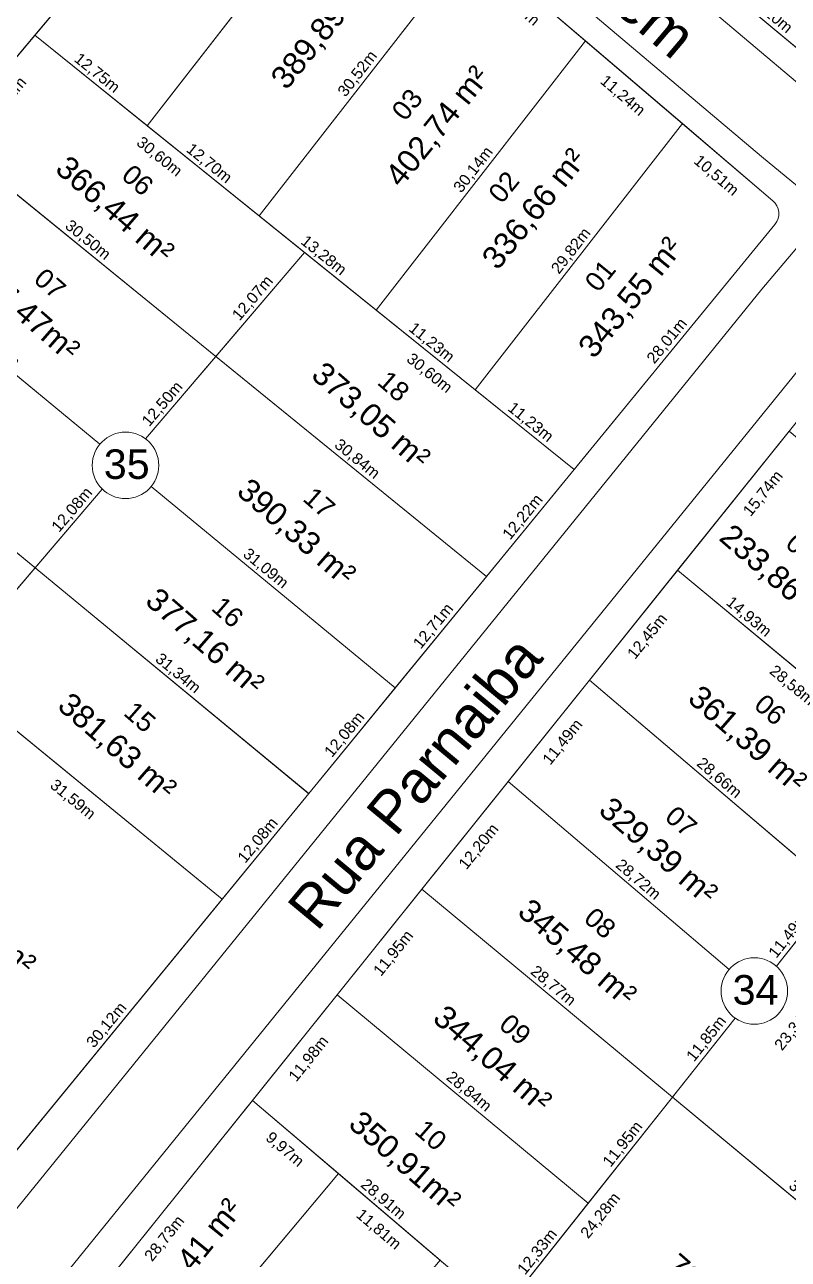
# Model space of a CAD drawing. Header units: metres. Extents: x 3808 to 8215, y 2374 to 6187.
# Drawn here: x 5202.3 to 5269.8, y 3120.1 to 3229.2 of the extents above; entities that cross this region are included whole.
import ezdxf

# ---------------------------------------------------------------- set-up
doc = ezdxf.new("R2010")
doc.units = ezdxf.units.M
for name, color, linetype in [('Areas Lotes', 1, 'Continuous'), ('Calçada', 8, 'Continuous'), ('COTAS', 7, 'Continuous'), ('Lote', 7, 'Continuous'), ('Nome das Ruas', 7, 'Continuous'), ('Nº Lote', 7, 'Continuous'), ('Nº. quadra', 7, 'Continuous'), ('quadras', 7, 'Continuous')]:
    doc.layers.add(name, color=color, linetype=linetype)
doc.styles.add('Arial', font='arial.ttf')
doc.dimstyles.new('Copy(2) of ISO-25', dxfattribs={"dimtxt": 1, "dimasz": 2.5, "dimexe": 1.25, "dimexo": 0.625, "dimgap": 0.2, "dimtad": 1, "dimtoh": 1, "dimlfac": 1, "dimzin": 1, "dimtxsty": 'Arial', "dimblk": 'NONE', "dimcen": 0, "dimse1": 1, "dimse2": 1, "dimsd1": 1, "dimsd2": 1, "dimclrt": 256, "dimaunit": 1, "dimadec": 3, "dimazin": 0, "dimtfac": 1, "dimtmove": 0, "dimatfit": 3, "dimldrblk": 'NONE', "dimfxl": 1, "dimtolj": 1, "dimtzin": 0, "dimarcsym": 0})

# ---------------------------------------------------------------- blocks, each defined once
blk = doc.blocks.new('*D1695')
at = {"layer": 'Defpoints', "color": 0, "linetype": 'Continuous', "transparency": 16777216}
for p in [(5259.1, 3236.66), (5276.07, 3222.51), (5276.07, 3222.51)]:
    blk.add_point(p, dxfattribs=at)
at = {"layer": 'COTAS', "linetype": 'Continuous', "lineweight": 5, "transparency": 16777216, "insert": (5268.1, 3230.2), "char_height": 1, "attachment_point": 5, "rotation": 320.1616, "style": 'Arial'}
blk.add_mtext('\\A1;22,10m', dxfattribs=at)
blk = doc.blocks.new('_None')
blk = doc.blocks.new('*D2411')
at = {"layer": 'Defpoints', "color": 0, "linetype": 'Continuous', "transparency": 16777216}
for p in [(5139.79, 3148.65), (5138.3, 3146.87), (5238.86, 3065.81)]:
    blk.add_point(p, dxfattribs=at)
at = {"layer": 'COTAS', "linetype": 'Continuous', "lineweight": 5, "transparency": 16777216, "insert": (5188.35, 3106.07), "char_height": 1, "attachment_point": 5, "rotation": 320.1004, "style": 'Arial'}
blk.add_mtext('\\A1;129,14m', dxfattribs=at)
blk = doc.blocks.new('*D2423')
at = {"layer": 'Defpoints', "color": 0, "linetype": 'Continuous', "transparency": 16777216}
for p in [(5222.39, 3134.15), (5224.29, 3132.63), (5204.42, 3111.74)]:
    blk.add_point(p, dxfattribs=at)
at = {"layer": 'COTAS', "linetype": 'Continuous', "lineweight": 5, "transparency": 16777216, "insert": (5214.67, 3121.93), "char_height": 1, "attachment_point": 5, "rotation": 51.266, "style": 'Arial'}
blk.add_mtext('\\A1;28,73m', dxfattribs=at)
blk = doc.blocks.new('*D2424')
at = {"layer": 'Defpoints', "color": 0, "linetype": 'Continuous', "transparency": 16777216}
for p in [(5229.89, 3143.5), (5231.79, 3141.98), (5222.39, 3134.15)]:
    blk.add_point(p, dxfattribs=at)
at = {"layer": 'COTAS', "linetype": 'Continuous', "lineweight": 5, "transparency": 16777216, "insert": (5227.41, 3137.81), "char_height": 1, "attachment_point": 5, "rotation": 51.266, "style": 'Arial'}
blk.add_mtext('\\A1;11,98m', dxfattribs=at)
blk = doc.blocks.new('*D2425')
at = {"layer": 'Defpoints', "color": 0, "linetype": 'Continuous', "transparency": 16777216}
for p in [(5237.37, 3152.82), (5239.26, 3151.3), (5229.89, 3143.5)]:
    blk.add_point(p, dxfattribs=at)
at = {"layer": 'COTAS', "linetype": 'Continuous', "lineweight": 5, "transparency": 16777216, "insert": (5234.9, 3147.14), "char_height": 1, "attachment_point": 5, "rotation": 51.266, "style": 'Arial'}
blk.add_mtext('\\A1;11,95m', dxfattribs=at)
blk = doc.blocks.new('*D2426')
at = {"layer": 'Defpoints', "color": 0, "linetype": 'Continuous', "transparency": 16777216}
for p in [(5245, 3162.34), (5246.89, 3160.82), (5237.37, 3152.82)]:
    blk.add_point(p, dxfattribs=at)
at = {"layer": 'COTAS', "linetype": 'Continuous', "lineweight": 5, "transparency": 16777216, "insert": (5242.45, 3156.56), "char_height": 1, "attachment_point": 5, "rotation": 51.266, "style": 'Arial'}
blk.add_mtext('\\A1;12,20m', dxfattribs=at)
blk = doc.blocks.new('*D2427')
at = {"layer": 'Defpoints', "color": 0, "linetype": 'Continuous', "transparency": 16777216}
for p in [(5252.19, 3171.3), (5254.08, 3169.78), (5245, 3162.34)]:
    blk.add_point(p, dxfattribs=at)
at = {"layer": 'COTAS', "linetype": 'Continuous', "lineweight": 5, "transparency": 16777216, "insert": (5249.86, 3165.8), "char_height": 1, "attachment_point": 5, "rotation": 51.266, "style": 'Arial'}
blk.add_mtext('\\A1;11,49m', dxfattribs=at)
blk = doc.blocks.new('*D2428')
at = {"layer": 'Defpoints', "color": 0, "linetype": 'Continuous', "transparency": 16777216}
for p in [(5259.98, 3181.01), (5261.87, 3179.49), (5252.19, 3171.3)]:
    blk.add_point(p, dxfattribs=at)
at = {"layer": 'COTAS', "linetype": 'Continuous', "lineweight": 5, "transparency": 16777216, "insert": (5257.35, 3175.14), "char_height": 1, "attachment_point": 5, "rotation": 51.266, "style": 'Arial'}
blk.add_mtext('\\A1;12,45m', dxfattribs=at)
blk = doc.blocks.new('*D2429')
at = {"layer": 'Defpoints', "color": 0, "linetype": 'Continuous', "transparency": 16777216}
for p in [(5271.22, 3194.91), (5273.12, 3193.39), (5261.38, 3182.64)]:
    blk.add_point(p, dxfattribs=at)
at = {"layer": 'COTAS', "linetype": 'Continuous', "lineweight": 5, "transparency": 16777216, "insert": (5267.57, 3187.76), "char_height": 1, "attachment_point": 5, "rotation": 51.266, "style": 'Arial'}
blk.add_mtext('\\A1;15,74m', dxfattribs=at)
blk = doc.blocks.new('*D2435')
at = {"layer": 'Defpoints', "color": 0, "linetype": 'Continuous', "transparency": 16777216}
for p in [(5229.99, 3127.7), (5229.99, 3127.7), (5210.69, 3104.65)]:
    blk.add_point(p, dxfattribs=at)
at = {"layer": 'COTAS', "linetype": 'Continuous', "lineweight": 5, "transparency": 16777216, "insert": (5219.73, 3116.69), "char_height": 1, "attachment_point": 5, "rotation": 50.0611, "style": 'Arial'}
blk.add_mtext('\\A1;30,06m', dxfattribs=at)
blk = doc.blocks.new('*D2439')
at = {"layer": 'Defpoints', "color": 0, "linetype": 'Continuous', "transparency": 16777216}
for p in [(5222.39, 3134.15), (5229.99, 3127.7), (5228.51, 3125.95)]:
    blk.add_point(p, dxfattribs=at)
at = {"layer": 'COTAS', "linetype": 'Continuous', "lineweight": 5, "transparency": 16777216, "insert": (5225.23, 3129.79), "char_height": 1, "attachment_point": 5, "rotation": 319.6281, "style": 'Arial'}
blk.add_mtext('\\A1;9,97m', dxfattribs=at)
blk = doc.blocks.new('*D2440')
at = {"layer": 'Defpoints', "color": 0, "linetype": 'Continuous', "transparency": 16777216}
for p in [(5229.99, 3127.7), (5238.99, 3120.04), (5237.5, 3118.3)]:
    blk.add_point(p, dxfattribs=at)
at = {"layer": 'COTAS', "linetype": 'Continuous', "lineweight": 5, "transparency": 16777216, "insert": (5233.52, 3122.73), "char_height": 1, "attachment_point": 5, "rotation": 319.6281, "style": 'Arial'}
blk.add_mtext('\\A1;11,81m', dxfattribs=at)
blk = doc.blocks.new('*D2444')
at = {"layer": 'Defpoints', "color": 0, "linetype": 'Continuous', "transparency": 16777216}
for p in [(5222.39, 3134.15), (5244.42, 3115.43), (5244.42, 3115.43)]:
    blk.add_point(p, dxfattribs=at)
at = {"layer": 'COTAS', "linetype": 'Continuous', "lineweight": 5, "transparency": 16777216, "insert": (5233.93, 3125.4), "char_height": 1, "attachment_point": 5, "rotation": 319.6281, "style": 'Arial'}
blk.add_mtext('\\A1;28,91m', dxfattribs=at)
blk = doc.blocks.new('*D2446')
at = {"layer": 'Defpoints', "color": 0, "linetype": 'Continuous', "transparency": 16777216}
for p in [(5259.51, 3134.45), (5261.37, 3132.97), (5244.42, 3115.43)]:
    blk.add_point(p, dxfattribs=at)
at = {"layer": 'COTAS', "linetype": 'Continuous', "lineweight": 5, "transparency": 16777216, "insert": (5253.2, 3123.96), "char_height": 1, "attachment_point": 5, "rotation": 51.5685, "style": 'Arial'}
blk.add_mtext('\\A1;24,28m', dxfattribs=at)
blk = doc.blocks.new('*D2447')
at = {"layer": 'Defpoints', "color": 0, "linetype": 'Continuous', "transparency": 16777216}
for p in [(5252.08, 3125.09), (5252.08, 3125.09), (5244.42, 3115.43)]:
    blk.add_point(p, dxfattribs=at)
at = {"layer": 'COTAS', "linetype": 'Continuous', "lineweight": 5, "transparency": 16777216, "insert": (5247.62, 3120.76), "char_height": 1, "attachment_point": 5, "rotation": 51.5685, "style": 'Arial'}
blk.add_mtext('\\A1;12,33m', dxfattribs=at)
blk = doc.blocks.new('*D2448')
at = {"layer": 'Defpoints', "color": 0, "linetype": 'Continuous', "transparency": 16777216}
for p in [(5259.51, 3134.45), (5259.51, 3134.45), (5252.08, 3125.09)]:
    blk.add_point(p, dxfattribs=at)
at = {"layer": 'COTAS', "linetype": 'Continuous', "lineweight": 5, "transparency": 16777216, "insert": (5255.17, 3130.27), "char_height": 1, "attachment_point": 5, "rotation": 51.5685, "style": 'Arial'}
blk.add_mtext('\\A1;11,95m', dxfattribs=at)
blk = doc.blocks.new('*D2449')
at = {"layer": 'Defpoints', "color": 0, "linetype": 'Continuous', "transparency": 16777216}
for p in [(5266.87, 3143.73), (5266.87, 3143.73), (5259.51, 3134.45)]:
    blk.add_point(p, dxfattribs=at)
at = {"layer": 'COTAS', "linetype": 'Continuous', "lineweight": 5, "transparency": 16777216, "insert": (5262.56, 3139.59), "char_height": 1, "attachment_point": 5, "rotation": 51.5685, "style": 'Arial'}
blk.add_mtext('\\A1;11,85m', dxfattribs=at)
blk = doc.blocks.new('*D2450')
at = {"layer": 'Defpoints', "color": 0, "linetype": 'Continuous', "transparency": 16777216}
for p in [(5274.02, 3152.73), (5274.02, 3152.73), (5266.87, 3143.73)]:
    blk.add_point(p, dxfattribs=at)
at = {"layer": 'COTAS', "linetype": 'Continuous', "lineweight": 5, "transparency": 16777216, "insert": (5269.82, 3148.73), "char_height": 1, "attachment_point": 5, "rotation": 51.5685, "style": 'Arial'}
blk.add_mtext('\\A1;11,49m', dxfattribs=at)
blk = doc.blocks.new('*D2452')
at = {"layer": 'Defpoints', "color": 0, "linetype": 'Continuous', "transparency": 16777216}
for p in [(5229.89, 3143.5), (5252.08, 3125.09), (5252.08, 3125.09)]:
    blk.add_point(p, dxfattribs=at)
at = {"layer": 'COTAS', "linetype": 'Continuous', "lineweight": 5, "transparency": 16777216, "insert": (5241.5, 3134.91), "char_height": 1, "attachment_point": 5, "rotation": 320.3133, "style": 'Arial'}
blk.add_mtext('\\A1;28,84m', dxfattribs=at)
blk = doc.blocks.new('*D2453')
at = {"layer": 'Defpoints', "color": 0, "linetype": 'Continuous', "transparency": 16777216}
for p in [(5237.37, 3152.82), (5259.51, 3134.45), (5259.51, 3134.45)]:
    blk.add_point(p, dxfattribs=at)
at = {"layer": 'COTAS', "linetype": 'Continuous', "lineweight": 5, "transparency": 16777216, "insert": (5248.95, 3144.25), "char_height": 1, "attachment_point": 5, "rotation": 320.3133, "style": 'Arial'}
blk.add_mtext('\\A1;28,77m', dxfattribs=at)
blk = doc.blocks.new('*D2454')
at = {"layer": 'Defpoints', "color": 0, "linetype": 'Continuous', "transparency": 16777216}
for p in [(5259.51, 3134.45), (5283, 3114.96), (5283, 3114.96)]:
    blk.add_point(p, dxfattribs=at)
at = {"layer": 'COTAS', "linetype": 'Continuous', "lineweight": 5, "transparency": 16777216, "insert": (5271.77, 3125.32), "char_height": 1, "attachment_point": 5, "rotation": 320.3133, "style": 'Arial'}
blk.add_mtext('\\A1;30,52m', dxfattribs=at)
blk = doc.blocks.new('*D2455')
at = {"layer": 'Defpoints', "color": 0, "linetype": 'Continuous', "transparency": 16777216}
for p in [(5245, 3162.34), (5266.87, 3143.73), (5266.87, 3143.73)]:
    blk.add_point(p, dxfattribs=at)
at = {"layer": 'COTAS', "linetype": 'Continuous', "lineweight": 5, "transparency": 16777216, "insert": (5256.46, 3153.64), "char_height": 1, "attachment_point": 5, "rotation": 319.6153, "style": 'Arial'}
blk.add_mtext('\\A1;28,72m', dxfattribs=at)
blk = doc.blocks.new('*D2456')
at = {"layer": 'Defpoints', "color": 0, "linetype": 'Continuous', "transparency": 16777216}
for p in [(5252.19, 3171.3), (5274.02, 3152.73), (5274.02, 3152.73)]:
    blk.add_point(p, dxfattribs=at)
at = {"layer": 'COTAS', "linetype": 'Continuous', "lineweight": 5, "transparency": 16777216, "insert": (5263.62, 3162.62), "char_height": 1, "attachment_point": 5, "rotation": 319.6153, "style": 'Arial'}
blk.add_mtext('\\A1;28,66m', dxfattribs=at)
blk = doc.blocks.new('*D2458')
at = {"layer": 'Defpoints', "color": 0, "linetype": 'Continuous', "transparency": 16777216}
for p in [(5276.2, 3150.81), (5278.22, 3149.21), (5261.7, 3132.53)]:
    blk.add_point(p, dxfattribs=at)
at = {"layer": 'COTAS', "linetype": 'Continuous', "lineweight": 5, "transparency": 16777216, "insert": (5270.34, 3140.57), "char_height": 1, "attachment_point": 5, "rotation": 51.5685, "style": 'Arial'}
blk.add_mtext('\\A1;23,34m', dxfattribs=at)
blk = doc.blocks.new('*D2459')
at = {"layer": 'Defpoints', "color": 0, "linetype": 'Continuous', "transparency": 16777216}
for p in [(5259.98, 3181.01), (5281.98, 3162.76), (5280.55, 3161.05)]:
    blk.add_point(p, dxfattribs=at)
at = {"layer": 'COTAS', "linetype": 'Continuous', "lineweight": 5, "transparency": 16777216, "insert": (5270.07, 3170.79), "char_height": 1, "attachment_point": 5, "rotation": 320.3291, "style": 'Arial'}
blk.add_mtext('\\A1;28,58m', dxfattribs=at)
blk = doc.blocks.new('*D2461')
at = {"layer": 'Defpoints', "color": 0, "linetype": 'Continuous', "transparency": 16777216}
for p in [(5259.98, 3181.01), (5271.47, 3171.48), (5271.47, 3171.48)]:
    blk.add_point(p, dxfattribs=at)
at = {"layer": 'COTAS', "linetype": 'Continuous', "lineweight": 5, "transparency": 16777216, "insert": (5266.24, 3176.86), "char_height": 1, "attachment_point": 5, "rotation": 320.3291, "style": 'Arial'}
blk.add_mtext('\\A1;14,93m', dxfattribs=at)
blk = doc.blocks.new('*D2475')
at = {"layer": 'Defpoints', "color": 0, "linetype": 'Continuous', "transparency": 16777216}
for p in [(5219.71, 3151.93), (5219.71, 3151.93), (5200.62, 3128.64)]:
    blk.add_point(p, dxfattribs=at)
at = {"layer": 'COTAS', "linetype": 'Continuous', "lineweight": 5, "transparency": 16777216, "insert": (5209.55, 3140.79), "char_height": 1, "attachment_point": 5, "rotation": 50.6648, "style": 'Arial'}
blk.add_mtext('\\A1;30,12m', dxfattribs=at)
blk = doc.blocks.new('*D2476')
at = {"layer": 'Defpoints', "color": 0, "linetype": 'Continuous', "transparency": 16777216}
for p in [(5227.37, 3161.28), (5227.39, 3161.26), (5219.71, 3151.93)]:
    blk.add_point(p, dxfattribs=at)
at = {"layer": 'COTAS', "linetype": 'Continuous', "lineweight": 5, "transparency": 16777216, "insert": (5222.92, 3157.11), "char_height": 1, "attachment_point": 5, "rotation": 50.6648, "style": 'Arial'}
blk.add_mtext('\\A1;12,08m', dxfattribs=at)
blk = doc.blocks.new('*D2477')
at = {"layer": 'Defpoints', "color": 0, "linetype": 'Continuous', "transparency": 16777216}
for p in [(5235.03, 3170.62), (5235.03, 3170.62), (5227.39, 3161.26)]:
    blk.add_point(p, dxfattribs=at)
at = {"layer": 'COTAS', "linetype": 'Continuous', "lineweight": 5, "transparency": 16777216, "insert": (5230.58, 3166.46), "char_height": 1, "attachment_point": 5, "rotation": 50.6648, "style": 'Arial'}
blk.add_mtext('\\A1;12,08m', dxfattribs=at)
blk = doc.blocks.new('*D2478')
at = {"layer": 'Defpoints', "color": 0, "linetype": 'Continuous', "transparency": 16777216}
for p in [(5243.08, 3180.45), (5243.08, 3180.45), (5235.03, 3170.62)]:
    blk.add_point(p, dxfattribs=at)
at = {"layer": 'COTAS', "linetype": 'Continuous', "lineweight": 5, "transparency": 16777216, "insert": (5238.43, 3176.04), "char_height": 1, "attachment_point": 5, "rotation": 50.6648, "style": 'Arial'}
blk.add_mtext('\\A1;12,71m', dxfattribs=at)
blk = doc.blocks.new('*D2479')
at = {"layer": 'Defpoints', "color": 0, "linetype": 'Continuous', "transparency": 16777216}
for p in [(5250.83, 3189.9), (5250.83, 3189.9), (5243.08, 3180.45)]:
    blk.add_point(p, dxfattribs=at)
at = {"layer": 'COTAS', "linetype": 'Continuous', "lineweight": 5, "transparency": 16777216, "insert": (5246.33, 3185.68), "char_height": 1, "attachment_point": 5, "rotation": 50.6648, "style": 'Arial'}
blk.add_mtext('\\A1;12,22m', dxfattribs=at)
blk = doc.blocks.new('*D2480')
at = {"layer": 'Defpoints', "color": 0, "linetype": 'Continuous', "transparency": 16777216}
for p in [(5268.58, 3211.56), (5268.58, 3211.56), (5250.83, 3189.9)]:
    blk.add_point(p, dxfattribs=at)
at = {"layer": 'COTAS', "linetype": 'Continuous', "lineweight": 5, "transparency": 16777216, "insert": (5259.08, 3201.24), "char_height": 1, "attachment_point": 5, "rotation": 50.6648, "style": 'Arial'}
blk.add_mtext('\\A1;28,01m', dxfattribs=at)
blk = doc.blocks.new('*D2486')
at = {"layer": 'Defpoints', "color": 0, "linetype": 'Continuous', "transparency": 16777216}
for p in [(5203.16, 3228.27), (5205.13, 3226.62), (5195.49, 3219.14)]:
    blk.add_point(p, dxfattribs=at)
at = {"layer": 'COTAS', "linetype": 'Continuous', "lineweight": 5, "transparency": 16777216, "insert": (5200.68, 3222.57), "char_height": 1, "attachment_point": 5, "rotation": 49.959, "style": 'Arial'}
blk.add_mtext('\\A1;11,92m', dxfattribs=at)
blk = doc.blocks.new('*D2487')
at = {"layer": 'Defpoints', "color": 0, "linetype": 'Continuous', "transparency": 16777216}
for p in [(5222.27, 3251.02), (5224.24, 3249.36), (5203.16, 3228.27)]:
    blk.add_point(p, dxfattribs=at)
at = {"layer": 'COTAS', "linetype": 'Continuous', "lineweight": 5, "transparency": 16777216, "insert": (5214.07, 3238.5), "char_height": 1, "attachment_point": 5, "rotation": 49.959, "style": 'Arial'}
blk.add_mtext('\\A1;29,71m', dxfattribs=at)
blk = doc.blocks.new('*D2490')
at = {"layer": 'Defpoints', "color": 0, "linetype": 'Continuous', "transparency": 16777216}
for p in [(5241.74, 3236.4), (5251.85, 3227.77), (5250.29, 3225.95)]:
    blk.add_point(p, dxfattribs=at)
at = {"layer": 'COTAS', "linetype": 'Continuous', "lineweight": 5, "transparency": 16777216, "insert": (5245.76, 3230.87), "char_height": 1, "attachment_point": 5, "rotation": 319.5321, "style": 'Arial'}
blk.add_mtext('\\A1;13,29m', dxfattribs=at)
blk = doc.blocks.new('*D2491')
at = {"layer": 'Defpoints', "color": 0, "linetype": 'Continuous', "transparency": 16777216}
for p in [(5251.85, 3227.77), (5260.4, 3220.48), (5258.84, 3218.66)]:
    blk.add_point(p, dxfattribs=at)
at = {"layer": 'COTAS', "linetype": 'Continuous', "lineweight": 5, "transparency": 16777216, "insert": (5255.09, 3222.91), "char_height": 1, "attachment_point": 5, "rotation": 319.5321, "style": 'Arial'}
blk.add_mtext('\\A1;11,24m', dxfattribs=at)
blk = doc.blocks.new('*D2492')
at = {"layer": 'Defpoints', "color": 0, "linetype": 'Continuous', "transparency": 16777216}
for p in [(5260.4, 3220.48), (5268.39, 3213.66), (5266.84, 3211.83)]:
    blk.add_point(p, dxfattribs=at)
at = {"layer": 'COTAS', "linetype": 'Continuous', "lineweight": 5, "transparency": 16777216, "insert": (5263.36, 3215.85), "char_height": 1, "attachment_point": 5, "rotation": 319.5321, "style": 'Arial'}
blk.add_mtext('\\A1;10,51m', dxfattribs=at)
blk = doc.blocks.new('*D2499')
at = {"layer": 'Defpoints', "color": 0, "linetype": 'Continuous', "transparency": 16777216}
for p in [(5195.27, 3171.95), (5219.71, 3151.93), (5218.2, 3150.09)]:
    blk.add_point(p, dxfattribs=at)
at = {"layer": 'COTAS', "linetype": 'Continuous', "lineweight": 5, "transparency": 16777216, "insert": (5206.49, 3160.71), "char_height": 1, "attachment_point": 5, "rotation": 320.6865, "style": 'Arial'}
blk.add_mtext('\\A1;31,59m', dxfattribs=at)
blk = doc.blocks.new('*D2502')
at = {"layer": 'Defpoints', "color": 0, "linetype": 'Continuous', "transparency": 16777216}
for p in [(5203.18, 3181.21), (5203.18, 3181.21), (5195.27, 3171.95)]:
    blk.add_point(p, dxfattribs=at)
at = {"layer": 'COTAS', "linetype": 'Continuous', "lineweight": 5, "transparency": 16777216, "insert": (5198.62, 3177.1), "char_height": 1, "attachment_point": 5, "rotation": 49.5003, "style": 'Arial'}
blk.add_mtext('\\A1;12,18m', dxfattribs=at)
blk = doc.blocks.new('*D2503')
at = {"layer": 'Defpoints', "color": 0, "linetype": 'Continuous', "transparency": 16777216}
for p in [(5211.03, 3190.4), (5211.03, 3190.4), (5203.18, 3181.21)]:
    blk.add_point(p, dxfattribs=at)
at = {"layer": 'COTAS', "linetype": 'Continuous', "lineweight": 5, "transparency": 16777216, "insert": (5206.5, 3186.32), "char_height": 1, "attachment_point": 5, "rotation": 49.5003, "style": 'Arial'}
blk.add_mtext('\\A1;12,08m', dxfattribs=at)
blk = doc.blocks.new('*D2504')
at = {"layer": 'Defpoints', "color": 0, "linetype": 'Continuous', "transparency": 16777216}
for p in [(5219.15, 3199.91), (5219.15, 3199.91), (5211.03, 3190.4)]:
    blk.add_point(p, dxfattribs=at)
at = {"layer": 'COTAS', "linetype": 'Continuous', "lineweight": 5, "transparency": 16777216, "insert": (5214.48, 3195.67), "char_height": 1, "attachment_point": 5, "rotation": 49.5003, "style": 'Arial'}
blk.add_mtext('\\A1;12,50m', dxfattribs=at)
blk = doc.blocks.new('*D2505')
at = {"layer": 'Defpoints', "color": 0, "linetype": 'Continuous', "transparency": 16777216}
for p in [(5226.99, 3209.09), (5226.99, 3209.09), (5219.15, 3199.91)]:
    blk.add_point(p, dxfattribs=at)
at = {"layer": 'COTAS', "linetype": 'Continuous', "lineweight": 5, "transparency": 16777216, "insert": (5222.46, 3205.02), "char_height": 1, "attachment_point": 5, "rotation": 49.5003, "style": 'Arial'}
blk.add_mtext('\\A1;12,07m', dxfattribs=at)
blk = doc.blocks.new('*D2506')
at = {"layer": 'Defpoints', "color": 0, "linetype": 'Continuous', "transparency": 16777216}
for p in [(5179.8, 3200.48), (5203.18, 3181.21), (5203.18, 3181.21)]:
    blk.add_point(p, dxfattribs=at)
at = {"layer": 'COTAS', "linetype": 'Continuous', "lineweight": 5, "transparency": 16777216, "insert": (5192, 3191.46), "char_height": 1, "attachment_point": 5, "rotation": 320.5069, "style": 'Arial'}
blk.add_mtext('\\A1;30,30m', dxfattribs=at)
blk = doc.blocks.new('*D2507')
at = {"layer": 'Defpoints', "color": 0, "linetype": 'Continuous', "transparency": 16777216}
for p in [(5203.18, 3181.21), (5227.37, 3161.28), (5227.37, 3161.28)]:
    blk.add_point(p, dxfattribs=at)
at = {"layer": 'COTAS', "linetype": 'Continuous', "lineweight": 5, "transparency": 16777216, "insert": (5215.79, 3171.86), "char_height": 1, "attachment_point": 5, "rotation": 320.5069, "style": 'Arial'}
blk.add_mtext('\\A1;31,34m', dxfattribs=at)
blk = doc.blocks.new('*D2508')
at = {"layer": 'Defpoints', "color": 0, "linetype": 'Continuous', "transparency": 16777216}
for p in [(5187.58, 3209.73), (5211.03, 3190.4), (5211.03, 3190.4)]:
    blk.add_point(p, dxfattribs=at)
at = {"layer": 'COTAS', "linetype": 'Continuous', "lineweight": 5, "transparency": 16777216, "insert": (5199.81, 3200.68), "char_height": 1, "attachment_point": 5, "rotation": 320.5069, "style": 'Arial'}
blk.add_mtext('\\A1;30,39m', dxfattribs=at)
blk = doc.blocks.new('*D2509')
at = {"layer": 'Defpoints', "color": 0, "linetype": 'Continuous', "transparency": 16777216}
for p in [(5211.03, 3190.4), (5235.03, 3170.62), (5235.03, 3170.62)]:
    blk.add_point(p, dxfattribs=at)
at = {"layer": 'COTAS', "linetype": 'Continuous', "lineweight": 5, "transparency": 16777216, "insert": (5223.54, 3181.13), "char_height": 1, "attachment_point": 5, "rotation": 320.5069, "style": 'Arial'}
blk.add_mtext('\\A1;31,09m', dxfattribs=at)
blk = doc.blocks.new('*D2510')
at = {"layer": 'Defpoints', "color": 0, "linetype": 'Continuous', "transparency": 16777216}
for p in [(5195.49, 3219.14), (5219.15, 3199.91), (5219.15, 3199.91)]:
    blk.add_point(p, dxfattribs=at)
at = {"layer": 'COTAS', "linetype": 'Continuous', "lineweight": 5, "transparency": 16777216, "insert": (5207.82, 3210.15), "char_height": 1, "attachment_point": 5, "rotation": 320.8914, "style": 'Arial'}
blk.add_mtext('\\A1;30,50m', dxfattribs=at)
blk = doc.blocks.new('*D2511')
at = {"layer": 'Defpoints', "color": 0, "linetype": 'Continuous', "transparency": 16777216}
for p in [(5219.15, 3199.91), (5243.08, 3180.45), (5243.08, 3180.45)]:
    blk.add_point(p, dxfattribs=at)
at = {"layer": 'COTAS', "linetype": 'Continuous', "lineweight": 5, "transparency": 16777216, "insert": (5231.62, 3190.8), "char_height": 1, "attachment_point": 5, "rotation": 320.8914, "style": 'Arial'}
blk.add_mtext('\\A1;30,84m', dxfattribs=at)
blk = doc.blocks.new('*D2512')
at = {"layer": 'Defpoints', "color": 0, "linetype": 'Continuous', "transparency": 16777216}
for p in [(5203.16, 3228.27), (5226.99, 3209.09), (5225.55, 3207.3)]:
    blk.add_point(p, dxfattribs=at)
at = {"layer": 'COTAS', "linetype": 'Continuous', "lineweight": 5, "transparency": 16777216, "insert": (5214.14, 3217.51), "char_height": 1, "attachment_point": 5, "rotation": 321.1684, "style": 'Arial'}
blk.add_mtext('\\A1;30,60m', dxfattribs=at)
blk = doc.blocks.new('*D2513')
at = {"layer": 'Defpoints', "color": 0, "linetype": 'Continuous', "transparency": 16777216}
for p in [(5226.99, 3209.09), (5250.83, 3189.9), (5249.42, 3188.16)]:
    blk.add_point(p, dxfattribs=at)
at = {"layer": 'COTAS', "linetype": 'Continuous', "lineweight": 5, "transparency": 16777216, "insert": (5238.01, 3198.38), "char_height": 1, "attachment_point": 5, "rotation": 321.1684, "style": 'Arial'}
blk.add_mtext('\\A1;30,60m', dxfattribs=at)
blk = doc.blocks.new('*D2514')
at = {"layer": 'Defpoints', "color": 0, "linetype": 'Continuous', "transparency": 16777216}
for p in [(5222.98, 3212.31), (5233.33, 3203.99), (5233.33, 3203.99)]:
    blk.add_point(p, dxfattribs=at)
at = {"layer": 'COTAS', "linetype": 'Continuous', "lineweight": 5, "transparency": 16777216, "insert": (5228.66, 3208.78), "char_height": 1, "attachment_point": 5, "rotation": 321.1684, "style": 'Arial'}
blk.add_mtext('\\A1;13,28m', dxfattribs=at)
blk = doc.blocks.new('*D2515')
at = {"layer": 'Defpoints', "color": 0, "linetype": 'Continuous', "transparency": 16777216}
for p in [(5233.33, 3203.99), (5242.08, 3196.95), (5242.08, 3196.95)]:
    blk.add_point(p, dxfattribs=at)
at = {"layer": 'COTAS', "linetype": 'Continuous', "lineweight": 5, "transparency": 16777216, "insert": (5238.2, 3201.09), "char_height": 1, "attachment_point": 5, "rotation": 321.1684, "style": 'Arial'}
blk.add_mtext('\\A1;11,23m', dxfattribs=at)
blk = doc.blocks.new('*D2516')
at = {"layer": 'Defpoints', "color": 0, "linetype": 'Continuous', "transparency": 16777216}
for p in [(5242.08, 3196.95), (5250.83, 3189.9), (5250.83, 3189.9)]:
    blk.add_point(p, dxfattribs=at)
at = {"layer": 'COTAS', "linetype": 'Continuous', "lineweight": 5, "transparency": 16777216, "insert": (5246.95, 3194.05), "char_height": 1, "attachment_point": 5, "rotation": 321.1684, "style": 'Arial'}
blk.add_mtext('\\A1;11,23m', dxfattribs=at)
blk = doc.blocks.new('*D2517')
at = {"layer": 'Defpoints', "color": 0, "linetype": 'Continuous', "transparency": 16777216}
for p in [(5203.16, 3228.27), (5213.09, 3220.28), (5213.09, 3220.28)]:
    blk.add_point(p, dxfattribs=at)
at = {"layer": 'COTAS', "linetype": 'Continuous', "lineweight": 5, "transparency": 16777216, "insert": (5208.63, 3224.9), "char_height": 1, "attachment_point": 5, "rotation": 321.1684, "style": 'Arial'}
blk.add_mtext('\\A1;12,75m', dxfattribs=at)
blk = doc.blocks.new('*D2518')
at = {"layer": 'Defpoints', "color": 0, "linetype": 'Continuous', "transparency": 16777216}
for p in [(5213.09, 3220.28), (5222.98, 3212.31), (5222.98, 3212.31)]:
    blk.add_point(p, dxfattribs=at)
at = {"layer": 'COTAS', "linetype": 'Continuous', "lineweight": 5, "transparency": 16777216, "insert": (5218.54, 3216.92), "char_height": 1, "attachment_point": 5, "rotation": 321.1684, "style": 'Arial'}
blk.add_mtext('\\A1;12,70m', dxfattribs=at)
blk = doc.blocks.new('*D2519')
at = {"layer": 'Defpoints', "color": 0, "linetype": 'Continuous', "transparency": 16777216}
for p in [(5232.07, 3244.65), (5232.07, 3244.65), (5213.09, 3220.28)]:
    blk.add_point(p, dxfattribs=at)
at = {"layer": 'COTAS', "linetype": 'Continuous', "lineweight": 5, "transparency": 16777216, "insert": (5221.95, 3232.95), "char_height": 1, "attachment_point": 5, "rotation": 52.0931, "style": 'Arial'}
blk.add_mtext('\\A1;30,89m', dxfattribs=at)
blk = doc.blocks.new('*D2520')
at = {"layer": 'Defpoints', "color": 0, "linetype": 'Continuous', "transparency": 16777216}
for p in [(5241.74, 3236.4), (5241.74, 3236.4), (5222.98, 3212.31)]:
    blk.add_point(p, dxfattribs=at)
at = {"layer": 'COTAS', "linetype": 'Continuous', "lineweight": 5, "transparency": 16777216, "insert": (5231.73, 3224.85), "char_height": 1, "attachment_point": 5, "rotation": 52.0931, "style": 'Arial'}
blk.add_mtext('\\A1;30,52m', dxfattribs=at)
blk = doc.blocks.new('*D2521')
at = {"layer": 'Defpoints', "color": 0, "linetype": 'Continuous', "transparency": 16777216}
for p in [(5251.85, 3227.77), (5251.85, 3227.77), (5233.33, 3203.99)]:
    blk.add_point(p, dxfattribs=at)
at = {"layer": 'COTAS', "linetype": 'Continuous', "lineweight": 5, "transparency": 16777216, "insert": (5241.96, 3216.37), "char_height": 1, "attachment_point": 5, "rotation": 52.0931, "style": 'Arial'}
blk.add_mtext('\\A1;30,14m', dxfattribs=at)
blk = doc.blocks.new('*D2522')
at = {"layer": 'Defpoints', "color": 0, "linetype": 'Continuous', "transparency": 16777216}
for p in [(5260.4, 3220.48), (5260.4, 3220.48), (5242.08, 3196.95)]:
    blk.add_point(p, dxfattribs=at)
at = {"layer": 'COTAS', "linetype": 'Continuous', "lineweight": 5, "transparency": 16777216, "insert": (5250.6, 3209.2), "char_height": 1, "attachment_point": 5, "rotation": 52.0931, "style": 'Arial'}
blk.add_mtext('\\A1;29,82m', dxfattribs=at)

msp = doc.modelspace()

# ---------------------------------------------------------------- linework, layer by layer
at = {"layer": 'Calçada', "linetype": 'Continuous', "lineweight": 5}
for p, q in [((5228.053, 3250.773), (5267.399, 3217.578)), ((5267.399, 3217.578), (5272.069, 3213.708)), ((5272.259, 3211.587), (5267.433, 3205.856)), ((5267.433, 3205.856), (5195.081, 3116.619))]:
    msp.add_line(p, q, dxfattribs=at)
at = {"layer": 'Calçada', "linetype": 'Continuous', "lineweight": 5, "flags": 128}
for points in [[(5307.37, 3354.102, -0.4177746), (5309.494, 3354.31), (5357.138, 3314.65, -0.4170097), (5357.322, 3312.526), (5352.112, 3306.387), (5283.181, 3224.557), (5278.701, 3219.236, -0.4118765), (5276.596, 3219.048), (5271.889, 3222.948), (5232.476, 3256.2), (5229.187, 3258.789, -0.4300369), (5228.988, 3260.957), (5232.906, 3265.419), (5302.681, 3348.328), (5307.37, 3354.102)], [(5246.766, 3071.964, 0.4101791), (5248.865, 3072.155), (5253.782, 3077.971), (5321.811, 3157.875), (5327.481, 3164.886, 0.3941327), (5327.336, 3166.927), (5323.517, 3170.479), (5284.909, 3203.069), (5279.769, 3207.328, 0.4118765), (5277.665, 3207.139), (5272.829, 3201.397), (5200.41, 3112.077, 0.4091985), (5200.611, 3109.984), (5204.779, 3106.484), (5246.766, 3071.964)]]:
    msp.add_lwpolyline(points, format="xyb", dxfattribs=at)
at = {"layer": 'Lote', "linetype": 'Continuous', "lineweight": 5}
for p, q in [((5213.09, 3220.278), (5232.065, 3244.647)), ((5222.983, 3212.314), (5241.735, 3236.397)), ((5203.159, 3228.271), (5250.827, 3189.902)), ((5233.327, 3203.988), (5251.847, 3227.771)), ((5242.076, 3196.946), (5260.398, 3220.476)), ((5243.082, 3180.452), (5195.488, 3219.142)), ((5208.915, 3192.142), (5187.576, 3209.727)), ((5212.937, 3192.63), (5226.993, 3209.087)), ((5227.392, 3161.257), (5179.803, 3200.477)), ((5219.711, 3151.934), (5171.907, 3191.08)), ((5195.272, 3171.946), (5209.13, 3188.172)), ((5235.026, 3170.622), (5213.448, 3188.405)), ((5306.457, 3142.464), (5259.979, 3181.011)), ((5297.892, 3132.42), (5252.188, 3171.297)), ((5268.701, 3146.031), (5281.979, 3162.765)), ((5264.519, 3145.734), (5245, 3162.336)), ((5282.999, 3114.956), (5237.368, 3152.822)), ((5252.084, 3125.089), (5229.894, 3143.503)), ((5244.419, 3115.429), (5265.054, 3141.435)), ((5267.017, 3096.215), (5222.395, 3134.154)), ((5210.693, 3104.647), (5229.991, 3127.695))]:
    msp.add_line(p, q, dxfattribs=at)
at = {"layer": 'Lote', "linetype": 'Continuous', "lineweight": 5, "flags": 128}
for points in [[(5259.101, 3236.663), (5276.071, 3222.505, 0.4118787), (5278.176, 3222.687), (5296.719, 3244.555), (5278.208, 3260.373)], [(5232.065, 3244.647), (5224.393, 3251.192, 0.4163972), (5222.272, 3251.016), (5203.159, 3228.271), (5213.09, 3220.278)], [(5242.076, 3196.946), (5250.827, 3189.902), (5268.579, 3211.564, 0.4084353), (5268.392, 3213.656), (5260.398, 3220.476)], [(5229.991, 3127.695), (5222.395, 3134.154), (5204.416, 3111.741, 0.4102379), (5204.632, 3109.645), (5210.693, 3104.647)]]:
    msp.add_lwpolyline(points, format="xyb", close=True, dxfattribs=at)
for points in [[(5241.735, 3236.397), (5232.065, 3244.647), (5213.09, 3220.278), (5222.983, 3212.314)], [(5251.847, 3227.771), (5241.735, 3236.397), (5222.983, 3212.314), (5233.327, 3203.988)], [(5219.151, 3199.905), (5226.993, 3209.087), (5203.159, 3228.271), (5195.488, 3219.142)], [(5233.327, 3203.988), (5242.076, 3196.946), (5260.398, 3220.476), (5251.847, 3227.771)], [(5226.993, 3209.087), (5219.151, 3199.905), (5243.082, 3180.452), (5250.827, 3189.902)], [(5195.272, 3171.946), (5203.183, 3181.209), (5179.803, 3200.477), (5171.907, 3191.08)], [(5281.219, 3183.758), (5269.825, 3193.285), (5259.979, 3181.011), (5271.474, 3171.477)], [(5219.711, 3151.934), (5227.368, 3161.277), (5203.183, 3181.209), (5195.272, 3171.946)], [(5259.979, 3181.011), (5252.188, 3171.297), (5274.016, 3152.729), (5281.979, 3162.765)], [(5200.619, 3128.637), (5219.711, 3151.934), (5195.272, 3171.946), (5177.051, 3148.546)], [(5252.084, 3125.089), (5259.51, 3134.448), (5237.368, 3152.822), (5229.894, 3143.503)], [(5229.894, 3143.503), (5222.395, 3134.154), (5244.419, 3115.429), (5252.084, 3125.089)], [(5244.419, 3115.429), (5267.017, 3096.215), (5282.999, 3114.956), (5259.51, 3134.448)], [(5238.99, 3120.044), (5229.991, 3127.695), (5210.693, 3104.647), (5219.805, 3097.131)]]:
    msp.add_lwpolyline(points, close=True, dxfattribs=at)
for points in [[(5212.937, 3192.63), (5219.151, 3199.905), (5195.488, 3219.142), (5187.576, 3209.727), (5208.915, 3192.142)], [(5208.915, 3192.142), (5187.576, 3209.727), (5179.803, 3200.477), (5203.183, 3181.209), (5209.13, 3188.172)], [(5213.448, 3188.405), (5235.026, 3170.622), (5243.082, 3180.452), (5219.151, 3199.905), (5212.937, 3192.63)], [(5209.13, 3188.172), (5203.183, 3181.209), (5227.368, 3161.277), (5235.026, 3170.622), (5213.448, 3188.405)], [(5268.701, 3146.031), (5274.016, 3152.729), (5252.188, 3171.297), (5245, 3162.336), (5264.519, 3145.734)], [(5264.519, 3145.734), (5245, 3162.336), (5237.368, 3152.822), (5259.51, 3134.448), (5265.054, 3141.435)], [(5265.054, 3141.435), (5259.51, 3134.448), (5282.999, 3114.956), (5297.892, 3132.42), (5274.016, 3152.729), (5268.701, 3146.031)]]:
    msp.add_lwpolyline(points, dxfattribs=at)
at = {"layer": 'Nº. quadra', "lineweight": 5}
for centre, start, end in [((5211.182, 3190.275), 0, 180), ((5211.182, 3190.275), 180, 0), ((5266.756, 3143.829), 0, 180), ((5266.756, 3143.829), 180, 0)]:
    msp.add_arc(centre, 2.937, start, end, dxfattribs=at)
at = {"layer": 'quadras', "linetype": 'Continuous', "lineweight": 5}
for p, q in [((5276.071, 3222.505), (5232.442, 3258.905)), ((5222.272, 3251.016), (5146.156, 3160.436)), ((5268.392, 3213.656), (5224.393, 3251.192)), ((5193.87, 3120.401), (5268.579, 3211.564)), ((5278.179, 3203.7), (5204.416, 3111.741))]:
    msp.add_line(p, q, dxfattribs=at)
msp.add_arc((5267.419, 3212.515), 1.5, 320.66477, 49.53212, dxfattribs=at)

# ---------------------------------------------------------------- texts
at = {"layer": 'Areas Lotes', "color": 1, "lineweight": 5, "style": 'Arial'}
for s, rotation, p in [('389,89 m²', 50.94257, (5225.406, 3223.351)), ('402,74 m²', 50.94257, (5235.517, 3214.725)), ('336,66 m²', 50.94257, (5244.068, 3207.43)), ('366,44 m²', 318.90341, (5204.853, 3216.295)), ('343,55 m²', 50.94257, (5252.583, 3199.602)), ('377,47m²', 318.90341, (5197.096, 3207.139)), ('373,05 m²', 318.90341, (5227.478, 3198.083)), ('390,33 m²', 318.90341, (5220.893, 3187.794)), ('233,86 m²', 318.90341, (5263.532, 3183.745)), ('377,16 m²', 318.90341, (5212.806, 3178.125)), ('381,63 m²', 318.90341, (5205.052, 3168.858)), ('361,39 m²', 318.90341, (5260.756, 3169.503)), ('329,39 m²', 318.90341, (5252.879, 3159.628)), ('932,83 m²', 318.90341, (5192.629, 3153.4)), ('345,48 m²', 318.90341, (5245.714, 3150.648)), ('344,04 m²', 318.90341, (5238.216, 3141.25)), ('350,91m²', 318.90341, (5230.765, 3131.911)), ('290,41 m²', 50.94257, (5213.662, 3114.649)), ('735,74 m²', 318.90341, (5258.772, 3119.297))]:
    msp.add_text(s, height=2.0071, rotation=rotation, dxfattribs=at).set_placement(p)
at = {"layer": 'Nome das Ruas', "lineweight": 5, "style": 'Arial'}
for s, height, rotation, p in [('Rua Belém', 3.6842, 319.74403, (5240.147, 3242.446, 190.804)), ('Rua Parnaiba', 3.68425, 50.27315, (5228.104, 3149, 190.804))]:
    msp.add_text(s, height=height, rotation=rotation, dxfattribs=at).set_placement(p)
at = {"layer": 'Nº Lote', "lineweight": 5, "style": 'Arial'}
for s, rotation, p in [('03', 50.94257, (5235.888, 3220.6, 1.156)), ('06', 318.90341, (5210.711, 3215.715, 1.156)), ('02', 50.94257, (5244.438, 3213.305, 1.156)), ('07', 318.90341, (5202.954, 3206.56, 1.156)), ('01', 50.94257, (5252.954, 3205.477, 1.156)), ('18', 318.90341, (5233.336, 3197.504, 1.156)), ('17', 318.90341, (5226.751, 3187.215, 1.156)), ('05', 318.90341, (5269.39, 3183.166, 1.156)), ('16', 318.90341, (5218.663, 3177.546, 1.156)), ('15', 318.90341, (5210.91, 3168.279, 1.156)), ('06', 318.90341, (5266.614, 3168.924, 1.156)), ('07', 318.90341, (5258.736, 3159.049, 1.156)), ('08', 318.90341, (5251.572, 3150.069, 1.156)), ('09', 318.90341, (5244.074, 3140.671, 1.156)), ('10', 318.90341, (5236.623, 3131.332, 1.156))]:
    msp.add_text(s, height=1.706, rotation=rotation, dxfattribs=at).set_placement(p)
at = {"layer": 'Nº. quadra', "lineweight": 5, "style": 'Arial'}
for s, p in [('35', (5209.262, 3189.078)), ('34', (5264.835, 3142.633))]:
    msp.add_text(s, height=2.6083, dxfattribs=at).set_placement(p)

# ---------------------------------------------------------------- dimensions: what is measured, and where the dimension line sits
at = {"layer": 'COTAS', "linetype": 'Continuous', "lineweight": 5}
for base, p1, p2, angle, picture, middle in [((5224.241, 3249.36), (5203.159, 3228.271), (5222.272, 3251.016), 229.95896, '*D2487', (5214.072, 3238.503)), ((5276.071, 3222.505), (5259.101, 3236.663), (5276.071, 3222.505), 140.16156, '*D1695', (5268.099, 3230.199)), ((5250.293, 3225.95), (5241.735, 3236.397), (5251.847, 3227.771), 139.53212, '*D2490', (5245.757, 3230.872)), ((5205.129, 3226.616), (5195.488, 3219.142), (5203.159, 3228.271), 229.95896, '*D2486', (5200.68, 3222.567)), ((5258.844, 3218.655), (5251.847, 3227.771), (5260.398, 3220.476), 139.53212, '*D2491', (5255.089, 3222.912)), ((5266.839, 3211.835), (5260.398, 3220.476), (5268.392, 3213.656), 139.53212, '*D2492', (5263.361, 3215.854)), ((5233.327, 3203.988), (5222.983, 3212.314), (5233.327, 3203.988), 141.16836, '*D2514', (5228.657, 3208.775)), ((5268.579, 3211.564), (5250.827, 3189.902), (5268.579, 3211.564), 230.66477, '*D2480', (5259.083, 3201.241)), ((5226.9929, 3209.0867), (5219.1513, 3199.9053), (5226.9929, 3209.0867), 229.50034, '*D2505', (5222.463, 3205.0162)), ((5242.076, 3196.946), (5233.327, 3203.988), (5242.076, 3196.946), 141.16836, '*D2515', (5238.204, 3201.091)), ((5219.151, 3199.905), (5211.031, 3190.398), (5219.151, 3199.905), 229.50034, '*D2504', (5214.482, 3195.672)), ((5250.827, 3189.902), (5242.076, 3196.946), (5250.827, 3189.902), 141.16836, '*D2516', (5246.953, 3194.048)), ((5273.116, 3193.392), (5261.376, 3182.637), (5271.222, 3194.911), 231.26604, '*D2429', (5267.568, 3187.756)), ((5211.031, 3190.398), (5203.183, 3181.209), (5211.031, 3190.398), 229.50034, '*D2503', (5206.498, 3186.323)), ((5250.827, 3189.902), (5243.082, 3180.452), (5250.827, 3189.902), 230.66477, '*D2479', (5246.335, 3185.685)), ((5227.368, 3161.277), (5203.183, 3181.209), (5227.368, 3161.277), 140.50694, '*D2507', (5215.785, 3171.861)), ((5261.874, 3179.491), (5252.188, 3171.297), (5259.979, 3181.011), 231.26604, '*D2428', (5257.353, 3175.135)), ((5243.082, 3180.452), (5235.026, 3170.622), (5243.082, 3180.452), 230.66477, '*D2478', (5238.435, 3176.044)), ((5254.082, 3169.777), (5245, 3162.336), (5252.188, 3171.297), 231.26604, '*D2427', (5249.863, 3165.798)), ((5235.026, 3170.622), (5227.392, 3161.257), (5235.026, 3170.622), 230.66477, '*D2477', (5230.578, 3166.457)), ((5246.895, 3160.817), (5237.368, 3152.822), (5245, 3162.336), 231.26604, '*D2426', (5242.454, 3156.561)), ((5227.368, 3161.277), (5219.711, 3151.934), (5227.392, 3161.257), 230.66477, '*D2476', (5222.92, 3157.113)), ((5239.263, 3151.302), (5229.894, 3143.503), (5237.368, 3152.822), 231.26604, '*D2425', (5234.9, 3147.144)), ((5219.711, 3151.934), (5200.619, 3128.637), (5219.711, 3151.934), 230.66477, '*D2475', (5209.546, 3140.793)), ((5231.788, 3141.983), (5222.395, 3134.154), (5229.894, 3143.503), 231.26604, '*D2424', (5227.414, 3137.81)), ((5282.999, 3114.956), (5259.51, 3134.448), (5282.999, 3114.956), 140.31335, '*D2454', (5271.766, 3125.318)), ((5237.505, 3118.297), (5229.991, 3127.695), (5238.99, 3120.044), 139.62813, '*D2440', (5233.524, 3122.733))]:
    dim = msp.add_linear_dim(base=base, p1=p1, p2=p2, angle=angle, dimstyle='Copy(2) of ISO-25', override={"dimpost": 'm', "dimtmove": 1}, dxfattribs=at)
    dim.commit()
    dim.dimension.update_dxf_attribs({"geometry": picture, "text_midpoint": middle})
for p1, p2, distance, picture, middle in [((5213.09, 3220.278), (5232.065, 3244.647), 0, '*D2519', (5221.946, 3232.954)), ((5222.983, 3212.314), (5241.735, 3236.397), 0, '*D2520', (5231.727, 3224.848)), ((5203.159, 3228.271), (5226.993, 3209.087), -2.296, '*D2512', (5214.138, 3217.514)), ((5203.159, 3228.271), (5213.09, 3220.278), 0, '*D2517', (5208.627, 3224.899)), ((5233.327, 3203.988), (5251.847, 3227.771), 0, '*D2521', (5241.955, 3216.372)), ((5213.09, 3220.278), (5222.983, 3212.314), 0, '*D2518', (5218.539, 3216.92)), ((5242.076, 3196.946), (5260.398, 3220.476), 0, '*D2522', (5250.605, 3209.203)), ((5195.488, 3219.142), (5219.151, 3199.905), 0, '*D2510', (5207.825, 3210.145)), ((5187.576, 3209.727), (5211.031, 3190.398), 0, '*D2508', (5199.813, 3200.681)), ((5226.993, 3209.087), (5250.827, 3189.902), -2.236, '*D2513', (5238.01, 3198.376)), ((5179.803, 3200.477), (5203.183, 3181.209), 0, '*D2506', (5192.002, 3191.461)), ((5219.151, 3199.905), (5243.082, 3180.452), 0, '*D2511', (5231.622, 3190.8)), ((5211.031, 3190.398), (5235.026, 3170.622), 0, '*D2509', (5223.538, 3181.128)), ((5195.272, 3171.946), (5203.183, 3181.209), 0, '*D2502', (5198.619, 3177.098)), ((5259.979, 3181.011), (5281.979, 3162.765), -2.232, '*D2459', (5270.066, 3170.786)), ((5259.979, 3181.011), (5271.474, 3171.477), 0, '*D2461', (5266.238, 3176.86)), ((5195.272, 3171.946), (5219.711, 3151.934), -2.389, '*D2499', (5206.486, 3160.712)), ((5252.188, 3171.297), (5274.016, 3152.729), 0, '*D2456', (5263.621, 3162.623)), ((5245, 3162.336), (5266.875, 3143.73), 0, '*D2455', (5256.457, 3153.643)), ((5237.368, 3152.822), (5259.51, 3134.448), 0, '*D2453', (5248.951, 3144.251)), ((5266.875, 3143.73), (5274.016, 3152.729), 0, '*D2450', (5269.818, 3148.727)), ((5261.697, 3132.531), (5276.203, 3150.813), -2.575, '*D2458', (5270.34, 3140.569)), ((5238.862, 3065.806), (5139.786, 3148.645), 2.312, '*D2411', (5188.354, 3106.066)), ((5229.894, 3143.503), (5252.084, 3125.089), 0, '*D2452', (5241.5, 3134.912)), ((5259.51, 3134.448), (5266.875, 3143.73), 0, '*D2449', (5262.565, 3139.587)), ((5204.416, 3111.741), (5222.395, 3134.154), -2.428, '*D2423', (5214.675, 3121.929)), ((5222.395, 3134.154), (5229.991, 3127.695), -2.293, '*D2439', (5225.226, 3129.788)), ((5222.395, 3134.154), (5244.419, 3115.429), 0, '*D2444', (5233.925, 3125.402)), ((5244.419, 3115.429), (5259.51, 3134.448), -2.381, '*D2446', (5253.202, 3123.956)), ((5252.084, 3125.089), (5259.51, 3134.448), 0, '*D2448', (5255.169, 3130.266)), ((5210.693, 3104.647), (5229.991, 3127.695), 0, '*D2435', (5219.728, 3116.685)), ((5244.419, 3115.429), (5252.084, 3125.089), 0, '*D2447', (5247.624, 3120.757))]:
    dim = msp.add_aligned_dim(p1=p1, p2=p2, distance=distance, dimstyle='Copy(2) of ISO-25', override={"dimpost": 'm'}, dxfattribs=at)
    dim.commit()
    dim.dimension.update_dxf_attribs({"geometry": picture, "text_midpoint": middle})

doc.saveas('drawing.dxf')
